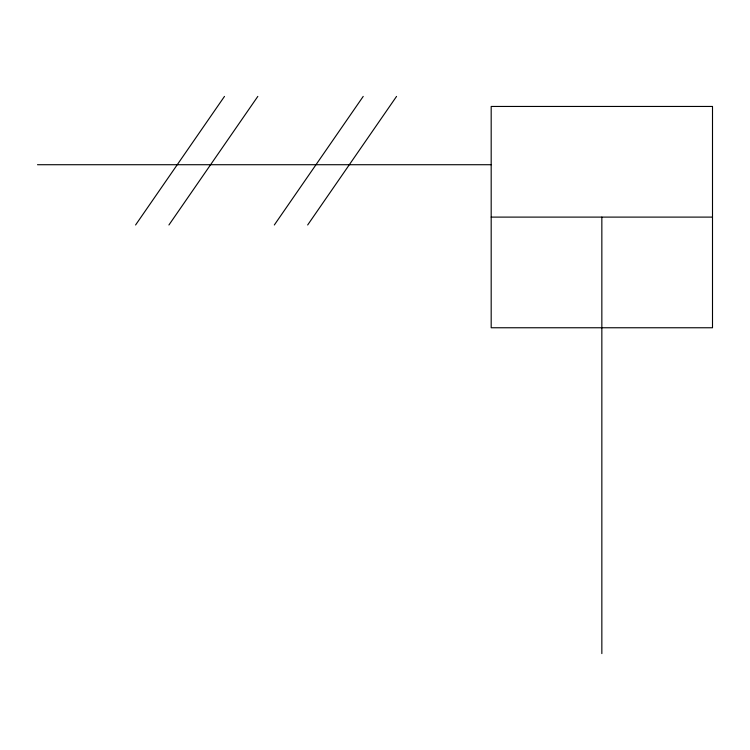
<?xml version="1.0" encoding="UTF-8"?>
<svg xmlns="http://www.w3.org/2000/svg" width="750" height="750" viewBox="0 0 750 750"><rect width="100%" height="100%" fill="white"/><g stroke="black" fill="none" stroke-linecap="round" stroke-linejoin="round"><path stroke-width="1.12" d="M135.581 224.981L224.484 96.403M168.919 224.981L257.822 96.403M274.322 224.981L363.216 96.403M307.659 224.981L396.553 96.403M37.5 164.719L491.184 164.719M491.184 217.106L712.5 217.106M601.847 217.106L601.847 653.597M712.5 106.453L491.184 106.453L491.184 327.759L712.5 327.759L712.5 106.453"/></g></svg>
